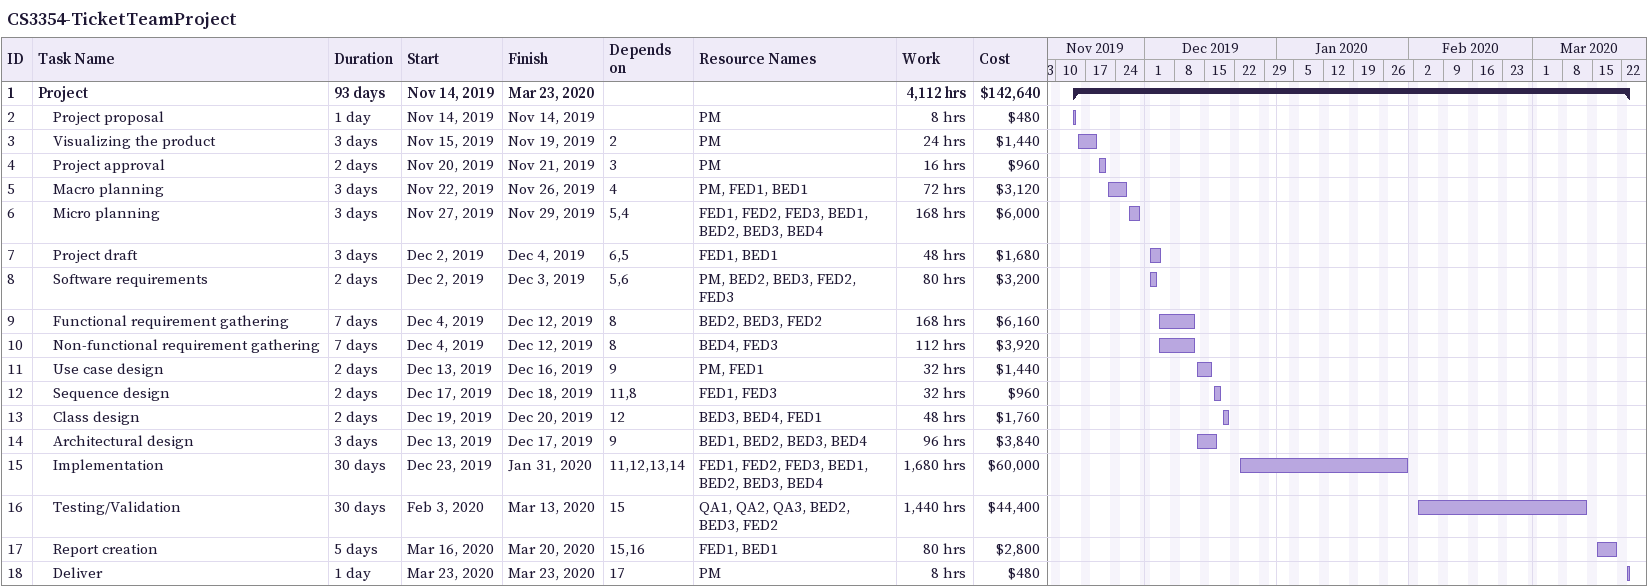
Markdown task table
CS3354-TicketTeamProject

| ID | Level | Task | Duration | Start | Finish | Predecessors | Resources | Work (h) | Cost ($) |
|---|---|---|---|---|---|---|---|---|---|
| 1 | 1 | **Project** | 93d | 2019-11-14 | 2020-03-23 |  |  | 4112 | 142640 |
| 2 | 2 | Project proposal | 1d | 2019-11-14 | 2019-11-14 |  | PM | 8 | 480 |
| 3 | 2 | Visualizing the product | 3d | 2019-11-15 | 2019-11-19 | 2 | PM | 24 | 1440 |
| 4 | 2 | Project approval | 2d | 2019-11-20 | 2019-11-21 | 3 | PM | 16 | 960 |
| 5 | 2 | Macro planning | 3d | 2019-11-22 | 2019-11-26 | 4 | PM, FED1, BED1 | 72 | 3120 |
| 6 | 2 | Micro planning | 3d | 2019-11-27 | 2019-11-29 | 5, 4 | FED1, FED2, FED3, BED1, BED2, BED3, BED4 | 168 | 6000 |
| 7 | 2 | Project draft | 3d | 2019-12-02 | 2019-12-04 | 6, 5 | FED1, BED1 | 48 | 1680 |
| 8 | 2 | Software requirements | 2d | 2019-12-02 | 2019-12-03 | 5, 6 | PM, BED2, BED3, FED2, FED3 | 80 | 3200 |
| 9 | 2 | Functional requirement gathering | 7d | 2019-12-04 | 2019-12-12 | 8 | BED2, BED3, FED2 | 168 | 6160 |
| 10 | 2 | Non-functional requirement gathering | 7d | 2019-12-04 | 2019-12-12 | 8 | BED4, FED3 | 112 | 3920 |
| 11 | 2 | Use case design | 2d | 2019-12-13 | 2019-12-16 | 9 | PM, FED1 | 32 | 1440 |
| 12 | 2 | Sequence design | 2d | 2019-12-17 | 2019-12-18 | 11, 8 | FED1, FED3 | 32 | 960 |
| 13 | 2 | Class design | 2d | 2019-12-19 | 2019-12-20 | 12 | BED3, BED4, FED1 | 48 | 1760 |
| 14 | 2 | Architectural design | 3d | 2019-12-13 | 2019-12-17 | 9 | BED1, BED2, BED3, BED4 | 96 | 3840 |
| 15 | 2 | Implementation | 30d | 2019-12-23 | 2020-01-31 | 11, 12, 13, 14 | FED1, FED2, FED3, BED1, BED2, BED3, BED4 | 1680 | 60000 |
| 16 | 2 | Testing/Validation | 30d | 2020-02-03 | 2020-03-13 | 15 | QA1, QA2, QA3, BED2, BED3, FED2 | 1440 | 44400 |
| 17 | 2 | Report creation | 5d | 2020-03-16 | 2020-03-20 | 15, 16 | FED1, BED1 | 80 | 2800 |
| 18 | 2 | Deliver | 1d | 2020-03-23 | 2020-03-23 | 17 | PM | 8 | 480 |
